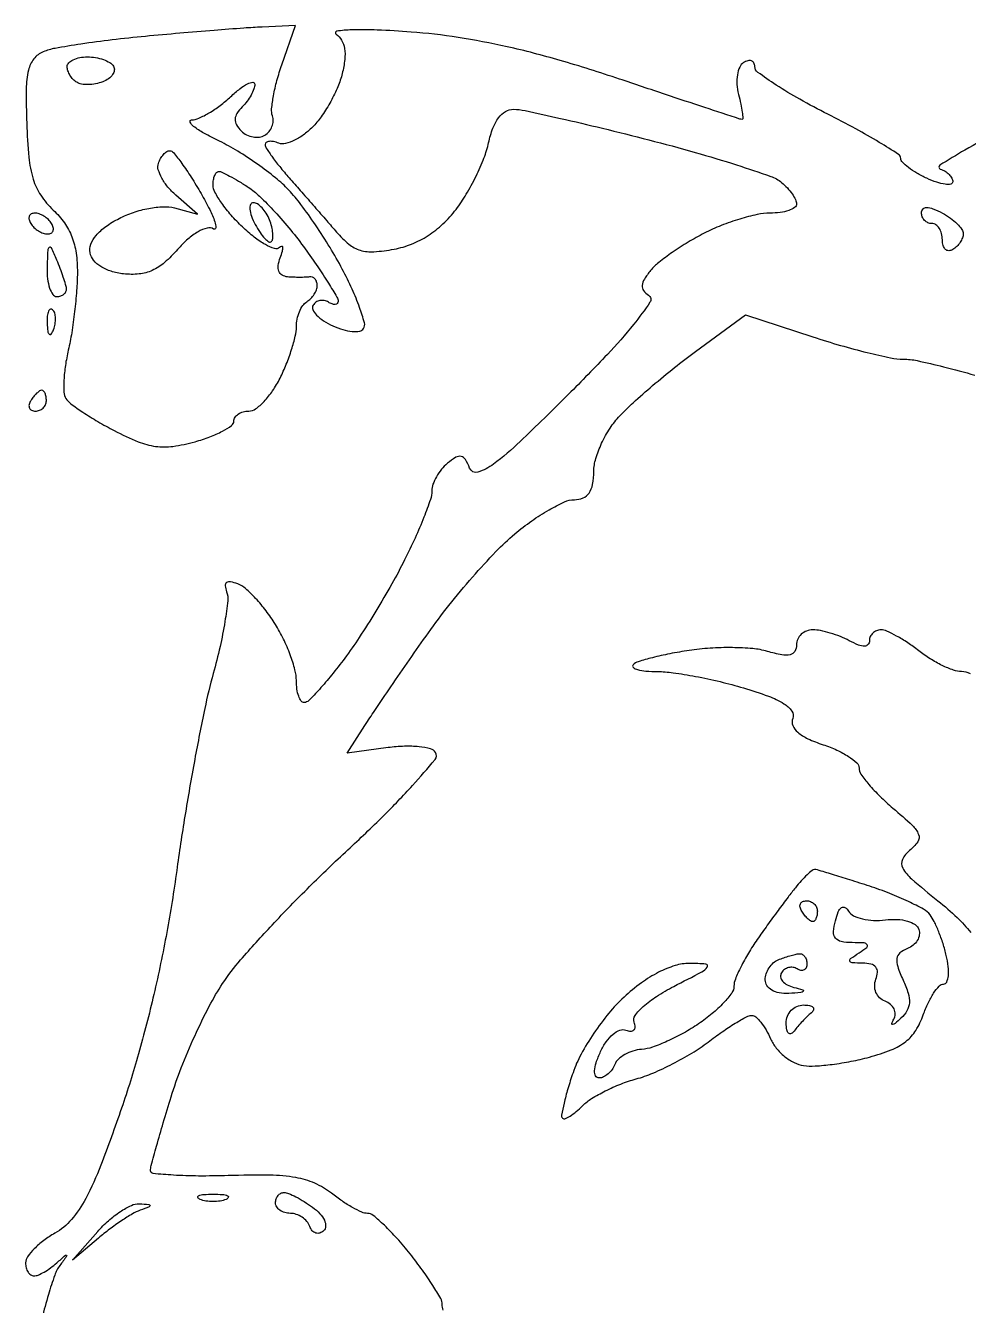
# Model space of a CAD drawing. Extents: x 0 to 102, y 0 to 135.
# Drawn here: x 72.16 to 79.82, y 75.98 to 86.38 of the extents above; entities that cross this region are included whole.
import ezdxf

# ---------------------------------------------------------------- set-up
doc = ezdxf.new("R2010")
doc.units = 0
doc.header["$MEASUREMENT"] = 0

msp = doc.modelspace()

# ---------------------------------------------------------------- linework, layer by layer
for points in [[(74.084697, 86.364443, 0.006892), (73.937417, 86.355804, 0.001672), (73.694354, 86.337366, 0.001715), (73.415704, 86.314329, 0.001705), (73.1367, 86.289341, 0.006473), (72.866416, 86.26067, 0.007865), (72.61403, 86.226555, 0.006769), (72.40309, 86.191729, 0.053094), (72.307798, 86.163992, 0.129335), (72.231525, 86.10642, 0.11018), (72.187787, 86.015294, 0.054876), (72.169615, 85.862518, 0.010568), (72.173073, 85.583444, 0.015138), (72.190692, 85.307637, 0.05076), (72.225825, 85.130228, 0.071877), (72.287873, 84.998581, 0.058139), (72.388624, 84.87899, -0.050016), (72.479437, 84.774672, -0.061976), (72.540276, 84.66131, -0.057693), (72.574303, 84.529972, -0.036148), (72.584782, 84.37139, -0.017249), (72.57885, 84.226003, -0.010319), (72.562284, 84.05381, -0.010326), (72.538683, 83.882867, -0.017628), (72.511029, 83.741442, 0.020371), (72.487426, 83.617117, 0.024552), (72.475818, 83.498795, 0.024338), (72.475816, 83.400064, 0.128492), (72.491897, 83.348845, 0.093275), (72.531157, 83.306347, 0.013197), (72.629006, 83.237583, 0.014657), (72.75064, 83.161855, 0.012006), (72.884785, 83.087953, 0.022212), (73.077917, 82.99818, 0.063703), (73.22047, 82.959729, 0.070172), (73.360146, 82.960271, 0.031361), (73.540435, 82.998076, 0.022277), (73.661244, 83.037301, 0.032572), (73.763161, 83.083257, 0.034006), (73.837128, 83.129293, 0.241034), (73.8558, 83.165777, -0.147929), (73.8651, 83.196523, -0.098935), (73.891257, 83.222717, -0.082517), (73.930359, 83.240377, -0.064983), (73.976504, 83.2464, 0.158478), (74.031995, 83.264441, 0.045451), (74.100848, 83.324772, 0.040829), (74.170477, 83.411083, 0.03363), (74.230304, 83.513198, 0.01999), (74.28125, 83.626439, 0.018636), (74.324303, 83.746041, 0.018991), (74.354522, 83.855112, 0.05814), (74.3634, 83.931205, -0.05068), (74.369672, 83.992923, -0.0479), (74.388251, 84.053355, -0.051495), (74.415573, 84.103738, -0.104737), (74.448, 84.1347, 0.06081), (74.480361, 84.160605, 0.051032), (74.507749, 84.195011, 0.053229), (74.526399, 84.232281, 0.089642), (74.5326, 84.266593, 0.080329), (74.527806, 84.296242, 0.105049), (74.513962, 84.319872, 0.119828), (74.49332, 84.333782, 0.128468), (74.46915, 84.336182, -0.028952), (74.436979, 84.332995, -0.010207), (74.390616, 84.332049, -0.010093), (74.339504, 84.333081, -0.01167), (74.290899, 84.336182, -0.115284), (74.246873, 84.350605, -0.167053), (74.220939, 84.381799, -0.127365), (74.215706, 84.429546, -0.055612), (74.23192, 84.491671, 0.019925), (74.249711, 84.5442, 0.090573), (74.253116, 84.576182, 0.435624), (74.243361, 84.583982, 0.160936), (74.225687, 84.575087, -0.283308), (74.186401, 84.565753, -0.046749), (74.111796, 84.598385, -0.039499), (74.021012, 84.658478, -0.025084), (73.925116, 84.741543, -0.022285), (73.833809, 84.837178, -0.026349), (73.756664, 84.935558, -0.02666), (73.701378, 85.023935, -0.127104), (73.6866, 85.081128, -0.038881), (73.689912, 85.12366, -0.057971), (73.6999, 85.159573, -0.076217), (73.714544, 85.184046, -0.223475), (73.731877, 85.1922, -0.112176), (73.759108, 85.186013, -0.010437), (73.821027, 85.154738, -0.013008), (73.893939, 85.113513, -0.009857), (73.971787, 85.064671, -0.046283), (74.064625, 84.990735, -0.014943), (74.187881, 84.865108, -0.014758), (74.31734, 84.716449, -0.016041), (74.43411, 84.564391, -0.006461), (74.536673, 84.417609, -0.009343), (74.623166, 84.285093, -0.005578), (74.6921, 84.172261, -0.135132), (74.7018, 84.137027, -0.194175), (74.695128, 84.120493, -0.184131), (74.678666, 84.112754, -0.108021), (74.65325, 84.116334, -0.04965), (74.623046, 84.131087, 0.092347), (74.589521, 84.144067, 0.096119), (74.554062, 84.14384, 0.099352), (74.522187, 84.130509, 0.106158), (74.498799, 84.106151, 0.252719), (74.496741, 84.071016, 0.082008), (74.527131, 84.026616, 0.058633), (74.583586, 83.980041, 0.0363), (74.659132, 83.938761, 0.034751), (74.741168, 83.908065, 0.049693), (74.81743, 83.893455, 0.061348), (74.877658, 83.895418, 0.218927), (74.908986, 83.916221, 0.210202), (74.915715, 83.964244, 0.017276), (74.876251, 84.087565, 0.020816), (74.815763, 84.236454, 0.014453), (74.735718, 84.39948, 0.015472), (74.636652, 84.574011, 0.012007), (74.518551, 84.757772, 0.012181), (74.400004, 84.923969, 0.028496), (74.301568, 85.040616, 0.032903), (74.193716, 85.140509, 0.016802), (74.046453, 85.251932, 0.01662), (73.886357, 85.357024, 0.023924), (73.737607, 85.43825, -0.01367), (73.612217, 85.503419, -0.036685), (73.528138, 85.558503, -0.122862), (73.500746, 85.592868, -0.534856), (73.511947, 85.610983, 0.096526), (73.571777, 85.624813, 0.028937), (73.655237, 85.667996, 0.027827), (73.745314, 85.728435, 0.026899), (73.829197, 85.799147, -0.021113), (73.904439, 85.864077, -0.047893), (73.967483, 85.904847, -0.103758), (74.008389, 85.916236, -0.433314), (74.025, 85.900667, -0.090435), (74.017934, 85.861919, -0.035901), (73.995178, 85.812631, -0.034058), (73.962329, 85.76165, -0.036246), (73.92348, 85.71672, 0.05317), (73.880678, 85.663699, 0.13462), (73.865916, 85.616856, 0.143336), (73.877495, 85.570948, 0.063482), (73.916109, 85.521051, 0.077971), (73.959331, 85.489553, 0.07384), (74.010929, 85.472067, 0.077905), (74.062756, 85.470832, 0.105869), (74.106694, 85.486504, 0.084124), (74.140972, 85.516654, 0.076362), (74.164786, 85.557384, 0.078724), (74.17478, 85.602171, 0.099646), (74.169032, 85.644103, -0.109523), (74.162358, 85.701042, -0.020107), (74.177403, 85.806506, -0.020746), (74.205619, 85.930704, -0.01756), (74.245413, 86.05935), (74.355894, 86.3766)], [(72.666407, 86.1228, -0.042184), (72.732695, 86.117198, -0.044018), (72.796128, 86.100553, -0.04817), (72.847859, 86.076145, -0.120604), (72.877421, 86.047065, -0.170661), (72.884621, 86.014176, -0.120253), (72.871102, 85.978467, -0.090977), (72.837992, 85.945179, -0.060125), (72.79018, 85.91989, -0.04504), (72.7332, 85.903728, -0.04203), (72.672899, 85.897534, -0.044813), (72.618249, 85.901433, -0.098515), (72.579166, 85.916018, -0.066254), (72.549723, 85.940115, -0.052137), (72.524809, 85.972997, -0.053446), (72.507868, 86.009222, -0.082851), (72.5022, 86.043193, -0.195937), (72.514592, 86.073602, -0.086576), (72.550436, 86.099415, -0.066471), (72.603558, 86.116941, -0.046513)], [(73.3341, 85.360748, -0.223469), (73.364744, 85.345898, -0.011996), (73.43231, 85.258087, -0.01688), (73.508991, 85.145539, -0.011338), (73.589231, 85.012176, -0.01274), (73.659024, 84.88242, -0.032459), (73.700925, 84.784169, -0.09378), (73.708532, 84.734242, -0.575408), (73.690398, 84.724553, 0.204093), (73.638522, 84.732442, 0.066344), (73.565102, 84.702756, 0.052065), (73.481624, 84.643065, 0.03405), (73.398502, 84.558692, -0.036889), (73.29301, 84.452819, -0.072447), (73.193038, 84.388908, -0.080076), (73.08596, 84.359922, -0.054679), (72.959658, 84.360516, -0.045982), (72.858019, 84.381739, -0.066209), (72.774594, 84.419997, -0.080188), (72.716213, 84.471432, -0.125963), (72.688012, 84.531657, -0.140911), (72.694446, 84.600892, -0.082495), (72.737383, 84.672969, -0.06267), (72.814914, 84.744296, -0.035345), (72.924167, 84.810966, -0.038328), (73.039341, 84.859746, -0.034273), (73.164978, 84.892563, -0.035965), (73.283056, 84.906211, -0.077977), (73.373578, 84.895987), (73.5597, 84.844857), (73.384013, 84.999066, -0.040241), (73.319347, 85.065758, -0.04749), (73.270123, 85.138545, -0.054069), (73.242045, 85.206526, -0.152518), (73.243013, 85.257338, -0.045866), (73.260457, 85.297102, -0.054313), (73.284078, 85.33064, -0.063051), (73.309976, 85.353481, -0.153273)], [(74.012972, 84.9384, 0.301931), (73.991006, 84.923805, 0.122555), (73.98523, 84.886592, 0.067322), (73.998214, 84.82969, 0.033165), (74.028878, 84.761954, 0.024012), (74.067778, 84.696973, 0.04293), (74.106567, 84.648337, 0.059538), (74.13983, 84.620725, 0.353534), (74.160746, 84.622946, 0.177582), (74.17168, 84.646544, 0.043102), (74.171516, 84.690219, 0.038881), (74.162513, 84.743427, 0.030275), (74.14484, 84.799391, 0.045871), (74.118619, 84.852572, 0.052368), (74.0841, 84.897566, 0.059778), (74.046917, 84.928401, 0.144219)], [(79.6086, 84.8538, -0.032632), (79.673361, 84.813501, -0.039401), (79.728097, 84.767337, -0.043481), (79.766441, 84.722226, -0.155633), (79.7778, 84.686616, -0.092471), (79.771613, 84.653448, -0.053028), (79.752949, 84.617137, -0.050507), (79.725561, 84.583384, -0.058722), (79.6932, 84.5577, -0.139169), (79.661082, 84.548568, -0.191142), (79.633451, 84.559517, -0.138808), (79.614798, 84.590639, -0.066118), (79.6086, 84.637307, 0.062283), (79.602294, 84.687738, 0.080552), (79.583749, 84.730456, 0.097988), (79.556265, 84.759046, 0.153634), (79.524, 84.7692, -0.102628), (79.491718, 84.775897, -0.09872), (79.464251, 84.794926, -0.09706), (79.445848, 84.823349, -0.095561), (79.4394, 84.856777, -0.188457), (79.451609, 84.888018, -0.214004), (79.480981, 84.900577, -0.094032), (79.532323, 84.889897, -0.0247)], [(72.238414, 84.8538, 0.117858), (72.21037, 84.847096, 0.186277), (72.194024, 84.828949, 0.154201), (72.19241, 84.80155, 0.076764), (72.2061, 84.7692, 0.064269), (72.232373, 84.736838, 0.051777), (72.267878, 84.709451, 0.053414), (72.306758, 84.690821, 0.085235), (72.342986, 84.6846, 0.117858), (72.37103, 84.691304, 0.186277), (72.387376, 84.709451, 0.154201), (72.38899, 84.73685, 0.076764), (72.3753, 84.7692, 0.064269), (72.349027, 84.801562, 0.051777), (72.313522, 84.828949, 0.053414), (72.274642, 84.847579, 0.085235)], [(72.4176, 84.4731, 0.009027), (72.37345, 84.570935, 0.485414), (72.356088, 84.574909, 0.215481), (72.34378, 84.550527, 0.004372), (72.338946, 84.40965, 0.034583), (72.342833, 84.320535, 0.053373), (72.359598, 84.245341, 0.070412), (72.385591, 84.193738, 0.24567), (72.4176, 84.177, 0.074428), (72.449478, 84.181772, 0.095702), (72.475602, 84.195638, 0.111693), (72.491934, 84.216274, 0.135953), (72.496254, 84.24045, 0.048242), (72.48956, 84.275282, 0.009939), (72.470697, 84.334964, 0.010367), (72.44587, 84.403668, 0.009594)], [(72.384113, 84.069488, 0.296942), (72.365597, 84.073397, 0.208169), (72.349976, 84.057954, 0.077125), (72.340609, 84.017347, 0.028489), (72.339679, 83.95845, 0.018894), (72.344674, 83.895311, 0.168741), (72.35663, 83.870628, 0.470617), (72.372048, 83.872087, 0.054073), (72.390791, 83.907337, 0.051402), (72.403992, 83.953603, 0.05415), (72.407158, 84.000772, 0.060344), (72.400461, 84.041829, 0.126455)], [(72.295693, 83.4156, 0.151918), (72.277865, 83.410055, 0.038439), (72.253986, 83.390749, 0.035638), (72.228857, 83.363383, 0.029505), (72.2061, 83.331, 0.082592), (72.192859, 83.298674, 0.161196), (72.195491, 83.271251, 0.182303), (72.213379, 83.253023, 0.108972), (72.243407, 83.2464, 0.093332), (72.277607, 83.25284, 0.09642), (72.306682, 83.271251, 0.099167), (72.326142, 83.29872, 0.105053), (72.333, 83.331, 0.042167), (72.330264, 83.363389, 0.061769), (72.322041, 83.390749, 0.081139), (72.309959, 83.409301, 0.210953)], [(78.569466, 79.524, 0.178), (78.550165, 79.516904, 0.014758), (78.509835, 79.48051, 0.018267), (78.463381, 79.432662, 0.013043), (78.414832, 79.37595, 0.008594), (78.355778, 79.300598, 0.003108), (78.274422, 79.191629, 0.003081), (78.186798, 79.071184, 0.003662), (78.10562, 78.956376, 0.01705), (78.033218, 78.844415, 0.019471), (77.971955, 78.732541, 0.019), (77.927674, 78.634458, 0.095483), (77.916022, 78.575676, -0.157926), (77.898095, 78.521316, -0.03111), (77.831524, 78.441315, -0.030183), (77.73882, 78.354218, -0.02403), (77.629182, 78.27159, -0.022548), (77.506646, 78.196008, -0.021166), (77.375235, 78.130034, -0.021682), (77.253777, 78.08158, -0.065356), (77.166666, 78.063403, 0.054866), (77.096147, 78.05022, 0.054244), (77.029894, 78.021989, 0.059242), (76.977466, 77.9838, 0.114625), (76.948562, 77.941063, -0.0631), (76.926188, 77.899362, -0.061051), (76.893906, 77.864037, -0.066116), (76.857055, 77.840084, -0.111545), (76.821269, 77.832, -0.268716), (76.793254, 77.848228, -0.145635), (76.783823, 77.888236, -0.068861), (76.797037, 77.955057, -0.0237), (76.833683, 78.046769, -0.046543), (76.879058, 78.125919, -0.064025), (76.934378, 78.186329, -0.081214), (76.990646, 78.220013, -0.188109), (77.03906, 78.220277, 0.075585), (77.078189, 78.211711, 0.209682), (77.104083, 78.221126, 0.216928), (77.114141, 78.246203, 0.080327), (77.10617, 78.284332, -0.254186), (77.113293, 78.338215, -0.051707), (77.179985, 78.412353, -0.04137), (77.287241, 78.494264, -0.024097), (77.427728, 78.57495, 0.003293), (77.655614, 78.693511, 0.12125), (77.699122, 78.732263, 0.577505), (77.687805, 78.755959, 0.018191), (77.555808, 78.761426, 0.076101), (77.43788, 78.743978, 0.044092), (77.30491, 78.689797, 0.038624), (77.164393, 78.603206, 0.028773), (77.023526, 78.48765, 0.034711), (76.900792, 78.357703, 0.023385), (76.778774, 78.194062, 0.0236), (76.67514, 78.023792, 0.042492), (76.609341, 77.8743, 0.010234), (76.567188, 77.742354, 0.015621), (76.536579, 77.626134, 0.010154), (76.516509, 77.530078, 0.245411), (76.524245, 77.504679, 0.307545), (76.544269, 77.500679, 0.039506), (76.585224, 77.521927, 0.035154), (76.635231, 77.558222, 0.021825), (76.688726, 77.60724, -0.057678), (76.760856, 77.664405, -0.02294), (76.871296, 77.726046, -0.022337), (76.997758, 77.782298, -0.026121), (77.122375, 77.82382, 0.033184), (77.257673, 77.871033, 0.017927), (77.417532, 77.94589, 0.017784), (77.575557, 78.034149, 0.026678), (77.706076, 78.123109, -0.011032), (77.819905, 78.206023, -0.014657), (77.927151, 78.276006, -0.011929), (78.018616, 78.328984, -0.125944), (78.060094, 78.3396, -0.183523), (78.092624, 78.327244, -0.041405), (78.134193, 78.283685, -0.037644), (78.17667, 78.222127, -0.028836), (78.213789, 78.14925, 0.067082), (78.259356, 78.074493, 0.0522), (78.326759, 78.007126, 0.053356), (78.404602, 77.956768, 0.081715), (78.481097, 77.932725, 0.050645), (78.575347, 77.928928, 0.016543), (78.714029, 77.942007, 0.016295), (78.868067, 77.966818, 0.017689), (79.015958, 78.001081, 0.028573), (79.193847, 78.060064, 0.072087), (79.311865, 78.127827, 0.086561), (79.392979, 78.217928, 0.056269), (79.453787, 78.344506, -0.026136), (79.49271, 78.439822, -0.036173), (79.537959, 78.520288, -0.039451), (79.582861, 78.577735, -0.210138), (79.618488, 78.5934, 0.301481), (79.644243, 78.610482, 0.076078), (79.657204, 78.661741, 0.052425), (79.656532, 78.736864, 0.030208), (79.640847, 78.82605, 0.018931), (79.613982, 78.922237, 0.017422), (79.579252, 79.018863, 0.017727), (79.542243, 79.102787, 0.053558), (79.509209, 79.155734, 0.100016), (79.455856, 79.20128, 0.016127), (79.333697, 79.264102, 0.017259), (79.182847, 79.329349, 0.014401), (79.018528, 79.388384, 0.002288), (78.857147, 79.440353, 0.003419), (78.715585, 79.484163, 0.001463), (78.594286, 79.520408, 0.071983)], [(78.503807, 79.2702, -0.093332), (78.538007, 79.26376, -0.09642), (78.567082, 79.245349, -0.099167), (78.586542, 79.21788, -0.105053), (78.5934, 79.1856, -0.042167), (78.590664, 79.153211, -0.061769), (78.582441, 79.125851, -0.081139), (78.570359, 79.107299, -0.210953), (78.556093, 79.101, -0.151918), (78.538265, 79.106545, -0.038439), (78.514386, 79.125851, -0.035638), (78.489257, 79.153217, -0.029505), (78.4665, 79.1856, -0.082592), (78.453259, 79.217926, -0.161196), (78.455891, 79.245349, -0.182303), (78.473779, 79.263577, -0.108972)], [(78.847452, 79.185192, 0.144032), (78.887712, 79.149081, 0.053175), (78.960346, 79.123487, 0.047153), (79.05046, 79.110945, 0.041207), (79.145583, 79.114591, -0.040211), (79.241744, 79.118467, -0.058934), (79.325272, 79.105175, -0.074341), (79.38697, 79.077329, -0.170077), (79.417904, 79.037594, -0.121165), (79.421592, 78.993475, -0.096223), (79.405164, 78.948412, -0.08745), (79.371141, 78.909298, -0.078669), (79.324589, 78.882433, 0.082118), (79.264561, 78.847239, 0.187647), (79.239552, 78.802071, 0.117162), (79.246081, 78.736054, 0.023929), (79.289879, 78.626293, -0.030769), (79.330873, 78.519337, -0.090431), (79.340596, 78.441406, -0.118039), (79.321403, 78.37738, -0.074432), (79.272414, 78.316155, -0.010656), (79.224725, 78.273814, -0.148788), (79.20389, 78.264774, -0.568882), (79.197525, 78.273143, -0.031533), (79.215003, 78.309585, 0.124435), (79.225932, 78.350235, 0.117914), (79.216584, 78.392099, 0.105296), (79.187866, 78.42878, 0.082768), (79.14424, 78.454433, -0.098782), (79.099245, 78.482852, -0.103264), (79.069447, 78.525967, -0.101096), (79.059001, 78.578189, -0.090833), (79.069178, 78.632498, 0.07818), (79.081466, 78.690046, 0.186762), (79.068155, 78.730902, 0.163603), (79.028931, 78.755616, 0.05748), (78.962001, 78.763895, -0.011705), (78.875181, 78.766645, -0.300573), (78.857152, 78.780041, -0.334733), (78.863409, 78.800396, -0.013207), (78.9318, 78.8472, 0.0204), (78.995063, 78.891844, 0.394615), (78.998648, 78.91354, 0.236875), (78.973972, 78.927592, 0.01135), (78.87627, 78.930505, -0.04609), (78.786966, 78.939394, -0.183253), (78.740925, 78.967865, -0.183427), (78.725366, 79.019685, -0.046191), (78.739957, 79.108152, -0.029577), (78.763653, 79.180891, -0.144724), (78.789941, 79.214658, -0.308773), (78.818014, 79.215301, -0.110729)], [(78.44535, 78.840521, -0.144466), (78.469521, 78.836071, -0.11262), (78.490162, 78.81892, -0.093594), (78.504046, 78.79135, -0.07009), (78.5088, 78.757607, -0.098926), (78.502724, 78.727199, -0.176081), (78.485666, 78.70863, -0.169366), (78.460107, 78.704933, -0.090666), (78.430046, 78.716687, 0.100106), (78.396235, 78.729184, 0.098189), (78.359978, 78.727687, 0.09769), (78.32689, 78.71244, 0.097981), (78.30211, 78.685783, 0.180231), (78.295452, 78.652415, 0.136057), (78.311169, 78.618158, 0.096552), (78.348569, 78.588056, 0.057568), (78.402014, 78.567316, -0.010757), (78.474734, 78.546667, -0.53838), (78.478248, 78.534668, -0.201311), (78.458719, 78.524734, -0.005439), (78.36075, 78.518614, -0.054573), (78.284254, 78.523019, -0.089633), (78.223409, 78.544909, -0.116361), (78.184542, 78.581543, -0.146866), (78.1704, 78.62865, -0.080074), (78.178299, 78.677656, -0.064399), (78.201464, 78.725829, -0.065245), (78.235719, 78.765911, -0.087674), (78.27615, 78.791171, -0.013363), (78.32129, 78.807997, -0.011571), (78.369474, 78.823269, -0.011718), (78.413779, 78.835072, -0.033023)], [(78.4806, 78.4242, -0.043317), (78.529777, 78.419932, -0.152297), (78.55769, 78.405562, -0.297449), (78.562226, 78.384776, -0.129577), (78.545034, 78.36075, 0.019542), (78.511148, 78.330359, 0.01106), (78.472413, 78.291087, 0.011028), (78.435055, 78.249707, 0.017789), (78.40533, 78.2127, -0.111066), (78.380694, 78.191592, -0.327207), (78.359878, 78.194637, -0.159858), (78.345386, 78.222743, -0.037587), (78.340895, 78.27615, -0.092982), (78.351057, 78.333061, -0.098893), (78.381085, 78.381037, -0.101386), (78.426521, 78.412949, -0.102919)], [(74.26263, 76.9014, -0.099108), (74.299176, 76.894084, -0.020312), (74.35916, 76.866155, -0.020642), (74.427308, 76.827348, -0.01811), (74.495147, 76.781417, -0.046118), (74.553855, 76.729557, -0.079395), (74.590421, 76.67572, -0.115192), (74.600607, 76.627645, -0.201672), (74.584335, 76.591067, -0.111475), (74.552854, 76.572529, -0.15483), (74.520343, 76.572434, -0.142491), (74.491789, 76.591444, -0.089569), (74.471668, 76.62645, 0.091153), (74.448263, 76.666873, 0.068411), (74.409788, 76.701136, 0.067172), (74.362689, 76.724284, 0.080841), (74.31405, 76.7322, -0.068857), (74.268242, 76.738538, -0.085122), (74.229406, 76.757051, -0.099913), (74.203439, 76.784539, -0.140362), (74.1942, 76.8168, -0.07942), (74.199366, 76.849116, -0.091028), (74.214301, 76.876549, -0.100768), (74.236532, 76.894889, -0.122851)], [(73.087997, 76.810121, -0.005949), (73.165344, 76.805323, -0.358487), (73.174753, 76.796339, -0.341827), (73.167907, 76.784882, -0.005727), (73.0944, 76.757053, 0.045551), (73.031506, 76.727328, 0.014056), (72.942649, 76.671539, 0.013932), (72.846286, 76.603234, 0.014871), (72.756, 76.531082), (72.5445, 76.3515), (72.749597, 76.58415, -0.030788), (72.837912, 76.672696, -0.034109), (72.933604, 76.746497, -0.036394), (73.022911, 76.797158, -0.123957)], [(73.6866, 76.888042, -0.017491), (73.762016, 76.885403, -0.078554), (73.804908, 76.875507, -0.447206), (73.810064, 76.861215, -0.174857), (73.79235, 76.845371, -0.057986), (73.744127, 76.832145, -0.037979), (73.6866, 76.827769, -0.037979), (73.629073, 76.832145, -0.057986), (73.58085, 76.845371, -0.174857), (73.563136, 76.861215, -0.447206), (73.568292, 76.875507, -0.078554), (73.611184, 76.885403, -0.017491)]]:
    msp.add_lwpolyline(points, format="xyb", close=True)
for points in [[(80.065101, 85.515522, 0.012785), (79.7908, 85.365499, 0.009382), (79.588185, 85.242716, 0.632628), (79.591935, 85.211855, -0.057699), (79.630659, 85.193765, -0.060894), (79.663453, 85.167573, -0.068085), (79.685713, 85.137631, -0.126496), (79.6932, 85.10851, -0.360682), (79.67728, 85.089312, -0.07995), (79.631266, 85.088087, -0.049543), (79.563253, 85.104153, -0.025833), (79.48236, 85.13671, -0.022602), (79.401567, 85.178718, -0.030887), (79.33326, 85.2241, -0.031602), (79.283692, 85.266824, -0.198983), (79.27086, 85.296886, 0.252179), (79.25188, 85.331249, 0.006408), (79.096435, 85.428551, 0.012172), (78.905026, 85.538686, 0.007817), (78.678, 85.6575, -0.011146), (78.451063, 85.778198, -0.016862), (78.259759, 85.894128, -0.01168), (78.109952, 85.997035, -0.240888), (78.0858, 86.044256, 0.123246), (78.078503, 86.07341, 0.188079), (78.058935, 86.090177, 0.150113), (78.029329, 86.091322, 0.07369), (77.994345, 86.076263, 0.153269), (77.962963, 86.039977, 0.063318), (77.944668, 85.976928, 0.054518), (77.941003, 85.899039, 0.046031), (77.953657, 85.817471, -0.009994), (77.971486, 85.739897, -0.017224), (77.982792, 85.674617, -0.011799), (77.988674, 85.622993, -0.440781), (77.981551, 85.6152, -0.079495), (77.96373, 85.618051, -0.000146), (77.67964, 85.711441, -0.001076), (77.36048, 85.817224, -0.000666), (76.985889, 85.942829, 0.010459), (76.504148, 86.093934, 0.015305), (76.07385, 86.204917, 0.016991), (75.676308, 86.280481, 0.019751), (75.294, 86.324394, 0.007886), (75.019576, 86.340629, 0.018392), (74.813781, 86.341976, 0.030643), (74.690903, 86.3307, 0.687748), (74.685556, 86.30599, -0.118866), (74.730283, 86.258474, -0.090884), (74.753984, 86.19089, -0.067305), (74.755921, 86.101312, -0.032265), (74.735594, 85.987875, -0.039773), (74.699876, 85.880564, -0.024734), (74.642102, 85.761048, -0.024755), (74.572955, 85.648072, -0.040514), (74.502445, 85.56083, -0.040518), (74.428292, 85.494589, -0.047817), (74.348237, 85.445225, -0.054499), (74.274211, 85.418363, -0.152571), (74.219757, 85.421831, 0.039872), (74.177527, 85.434282, 0.074097), (74.141959, 85.436386, 0.121046), (74.118533, 85.428368, 0.255373), (74.1096, 85.412019, 0.146812), (74.118916, 85.380975, 0.010825), (74.169965, 85.307109, 0.014325), (74.236381, 85.220648, 0.01035), (74.315098, 85.128018, -0.000945), (74.40605, 85.024982, -0.000633), (74.5097, 84.90681, -0.000637), (74.609822, 84.792076, -0.001257), (74.689002, 84.700642, 0.042423), (74.78986, 84.601896, 0.100531), (74.882172, 84.552701, 0.089721), (74.992984, 84.540431, 0.029199), (75.156966, 84.561381, 0.048994), (75.299086, 84.602765, 0.047451), (75.432068, 84.671338, 0.046058), (75.553215, 84.76594, 0.041063), (75.660181, 84.884585, 0.029249), (75.742579, 85.006821, 0.020238), (75.821698, 85.153676, 0.020468), (75.886435, 85.301503, 0.038928), (75.92404, 85.425696, -0.035406), (75.958763, 85.543348, -0.070219), (76.005126, 85.628625, -0.096647), (76.061369, 85.679971, -0.141987), (76.125572, 85.697403, -0.048659), (76.220012, 85.686571, -0.002766), (76.506844, 85.623341, -0.004213), (76.847738, 85.543188, -0.003078), (77.225059, 85.448643, -0.006257), (77.600851, 85.346989, -0.008502), (77.937153, 85.245274, -0.006013), (78.214925, 85.15238, -0.089731), (78.303709, 85.102281, -0.033187), (78.349819, 85.058537, -0.035104), (78.388806, 85.009849, -0.037514), (78.416008, 84.963424, -0.11425), (78.4242, 84.928041, -0.249449), (78.409035, 84.899535, -0.065163), (78.361082, 84.875608, -0.050414), (78.291638, 84.859207, -0.03281), (78.20933, 84.8538, 0.053329), (78.104726, 84.842611, 0.020743), (77.963713, 84.805914, 0.020255), (77.813023, 84.753189, 0.02367), (77.67492, 84.690783, 0.017602), (77.544093, 84.618128, 0.016301), (77.415229, 84.534665, 0.016542), (77.305479, 84.452879, 0.051187), (77.23958, 84.388235, 0.032859), (77.188735, 84.318063, 0.119114), (77.171301, 84.266188, 0.179968), (77.182785, 84.224533, 0.098336), (77.222089, 84.187946, -0.427548), (77.234467, 84.129635, -0.019976), (77.101026, 83.949973, -0.01977), (76.888367, 83.706681, -0.007468), (76.572931, 83.383185, -0.004924), (76.179398, 82.999116, -0.03037), (75.963596, 82.816365, -0.083228), (75.836966, 82.751105, -0.397726), (75.770232, 82.783119, 0.04252), (75.736195, 82.85333, 0.207912), (75.7012, 82.878548, 0.192924), (75.657064, 82.871121, 0.036226), (75.589099, 82.822569, 0.0496), (75.540926, 82.773771, 0.041896), (75.500183, 82.713715, 0.043798), (75.472272, 82.652015, 0.084519), (75.4632, 82.598729, -0.083394), (75.45141, 82.528534, -0.010698), (75.398256, 82.384792, -0.012264), (75.326769, 82.215766, -0.00994), (75.242113, 82.038038, -0.012656), (75.138201, 81.843089, -0.008066), (75.00802, 81.621494, -0.008102), (74.873234, 81.408166, -0.014901), (74.755663, 81.239766, -0.010342), (74.649384, 81.102821, -0.015029), (74.549612, 80.986913, -0.010515), (74.463018, 80.896133, -0.188889), (74.42685, 80.880216, -0.253394), (74.402513, 80.892126, -0.069223), (74.382038, 80.93135, -0.05231), (74.368017, 80.98906, -0.033467), (74.3634, 81.057964, 0.065658), (74.351758, 81.146235, 0.023928), (74.313195, 81.266581, 0.023239), (74.257907, 81.395753, 0.025677), (74.192488, 81.51487, 0.024181), (74.117164, 81.624516, 0.024843), (74.032241, 81.725351, 0.025559), (73.950147, 81.804964, 0.088365), (73.886969, 81.843065, 0.040062), (73.828686, 81.860225, 0.206393), (73.796448, 81.853662, 0.274673), (73.784754, 81.827945, 0.064353), (73.796372, 81.780029, -0.119665), (73.805799, 81.706902, -0.012993), (73.782582, 81.537204, -0.015335), (73.742909, 81.333797, -0.011802), (73.687625, 81.114447, 0.016298), (73.61915, 80.83207, 0.005529), (73.537567, 80.417375, 0.005491), (73.457467, 79.95686, 0.006288), (73.391299, 79.515028, -0.011686), (73.310578, 79.013072, -0.01134), (73.205792, 78.510356, -0.01164), (73.081796, 78.027678, -0.014531), (72.943367, 77.586118, -0.007617), (72.775212, 77.122711, -0.031667), (72.652216, 76.852127, -0.054028), (72.536481, 76.682193, -0.087185), (72.401936, 76.570918, 0.031112), (72.311157, 76.511536, 0.037546), (72.234351, 76.444639, 0.040984), (72.180277, 76.380083, 0.153767), (72.164335, 76.33035, 0.062172), (72.169175, 76.289914, 0.080777), (72.183838, 76.255664, 0.098494), (72.205711, 76.232746, 0.1543), (72.23148, 76.2246, 0.101155), (72.265375, 76.231528, 0.028283), (72.314115, 76.255664, 0.027305), (72.367378, 76.289875, 0.025677), (72.41775, 76.33035, -0.001914), (72.487396, 76.391979, -0.372972), (72.496103, 76.392036, -0.391429), (72.497092, 76.383639, -0.001954), (72.442486, 76.3092, 0.074018), (72.400581, 76.230452, 0.013329), (72.349055, 76.072118, 0.014118), (72.298484, 75.881803, 0.012357)], [(75.555227, 75.946465, -0.07968), (75.5478, 75.992773, 0.130525), (75.535151, 76.040404, 0.011891), (75.471158, 76.14645, 0.01476), (75.38682, 76.270726, 0.011023), (75.286891, 76.402776, 0.014787), (75.180737, 76.528953, 0.020312), (75.077568, 76.635432, 0.017493), (74.987427, 76.715386, 0.174386), (74.940685, 76.7322, -0.106637), (74.895074, 76.74204, -0.020844), (74.819608, 76.780053, -0.021267), (74.733832, 76.832742, -0.018291), (74.648287, 76.895105, 0.063436), (74.512478, 76.976479, 0.060932), (74.358753, 77.022587, 0.039451), (74.147237, 77.041851, 0.010633), (73.810093, 77.038715, -0.008759), (73.568113, 77.035557, -0.014583), (73.364384, 77.042412, -0.008256), (73.19981, 77.055492, -0.386419), (73.179, 77.078398, -0.065815), (73.184444, 77.119576, -0.002188), (73.228108, 77.279044, -0.004127), (73.282123, 77.466968, -0.002858), (73.346175, 77.678627, -0.018689), (73.428457, 77.913514, -0.01304), (73.537906, 78.172097, -0.013176), (73.656029, 78.414874, -0.026468), (73.764121, 78.598472, -0.033049), (73.910087, 78.790044, -0.008936), (74.166109, 79.073241, -0.009006), (74.468968, 79.384994, -0.009228), (74.780447, 79.683064, 0.008799), (75.070152, 79.959822, 0.014194), (75.305738, 80.206567, 0.007905), (75.489387, 80.416774, 0.324698), (75.493634, 80.4738, 0.194476), (75.452682, 80.503851, 0.036235), (75.35903, 80.520551, 0.03405), (75.240031, 80.524832, 0.025309), (75.108948, 80.513963), (74.776631, 80.46939), (74.920264, 80.694645, -0.006602), (74.999245, 80.814974, -0.001676), (75.130689, 81.008181, -0.001708), (75.282332, 81.227866, -0.001728), (75.434907, 81.445686, -0.014516), (75.601129, 81.667304, -0.011322), (75.793945, 81.898468, -0.011483), (75.983508, 82.10574, -0.027165), (76.136169, 82.248734, -0.020831), (76.273906, 82.354915, -0.023532), (76.414657, 82.444741, -0.02365), (76.540196, 82.509094, -0.105934), (76.620459, 82.526648, 0.098017), (76.690994, 82.54092, 0.144832), (76.739658, 82.580492, 0.107102), (76.768153, 82.650404, 0.039239), (76.778354, 82.757237, -0.069618), (76.794699, 82.861318, -0.035768), (76.842072, 82.984813, -0.034702), (76.910091, 83.107227, -0.043947), (76.989854, 83.209076, -0.020857), (77.097441, 83.314844, -0.007919), (77.255846, 83.453586, -0.007827), (77.433006, 83.599158, -0.009487), (77.603772, 83.729841), (78.010043, 84.028702), (78.557298, 83.849051, 0.009076), (78.780644, 83.780197, 0.010011), (78.99919, 83.721855, 0.009477), (79.187418, 83.679389, 0.049344), (79.293127, 83.66832, -0.051839), (79.403166, 83.656243, -0.007862), (79.618948, 83.606033, -0.008737), (79.872593, 83.538064, -0.007461)], [(79.836172, 81.11292, 0.126836), (79.764492, 81.1314, -0.08568), (79.698785, 81.142743, -0.027624), (79.607322, 81.181102, -0.026631), (79.508442, 81.235843, -0.026923), (79.416315, 81.3006, 0.019049), (79.327185, 81.365371, 0.021832), (79.237254, 81.420097, 0.021604), (79.157804, 81.459443, 0.104532), (79.108806, 81.4698, 0.093688), (79.073533, 81.463132, 0.096526), (79.043544, 81.444074, 0.099099), (79.023472, 81.415639, 0.10466), (79.0164, 81.382223, -0.174147), (79.004879, 81.350147, -0.223915), (78.976881, 81.336947, -0.098707), (78.927575, 81.346776, -0.024465), (78.852762, 81.382223, 0.028721), (78.780405, 81.415756, 0.022248), (78.698282, 81.444074, 0.022722), (78.619039, 81.463646, 0.049213), (78.556662, 81.4698, 0.090167), (78.50609, 81.460606, 0.09541), (78.463111, 81.434258, 0.099727), (78.434353, 81.394967, 0.108679), (78.4242, 81.348806, -0.128816), (78.410245, 81.295536, -0.212515), (78.373543, 81.268236, -0.103993), (78.305257, 81.267313, -0.021396), (78.187516, 81.295691, 0.048029), (78.069072, 81.31765, 0.018929), (77.903262, 81.32586, 0.018529), (77.722182, 81.321254, 0.022035), (77.552205, 81.303075, 0.010697), (77.395477, 81.275847, 0.014206), (77.254346, 81.24402, 0.011488), (77.139263, 81.211774, 0.122921), (77.097989, 81.186989, 0.437001), (77.098799, 81.165998, 0.108711), (77.132914, 81.147729, 0.048053), (77.20175, 81.135271, 0.020758), (77.294945, 81.1314, -0.034828), (77.422143, 81.122529, -0.012008), (77.604127, 81.09255, -0.011866), (77.803813, 81.049777, -0.013483), (77.992841, 80.999145, -0.015463), (78.195594, 80.932045, -0.051323), (78.321733, 80.870634, -0.098008), (78.385628, 80.810988, -0.25289), (78.393488, 80.750391, 0.192985), (78.394327, 80.693961, 0.116348), (78.434183, 80.639046, 0.070375), (78.515871, 80.586593, 0.027887), (78.640291, 80.537685, -0.026957), (78.751925, 80.494042, -0.037319), (78.846169, 80.442412, -0.041208), (78.913242, 80.390555, -0.210603), (78.9318, 80.34845, 0.154123), (78.94741, 80.299011, 0.022427), (79.012567, 80.214454, 0.023621), (79.101465, 80.118761, 0.018258), (79.20675, 80.022927, -0.011263), (79.365436, 79.882493, -0.112642), (79.41512, 79.809789, -0.249329), (79.408222, 79.749307, -0.072867), (79.342435, 79.678366, 0.110581), (79.284188, 79.605287, 0.246382), (79.286293, 79.536233, 0.087029), (79.359236, 79.447355, 0.008599), (79.572689, 79.2702, -0.020204), (79.72964, 79.133665, -0.041175), (79.838777, 79.012239, -0.054932)]]:
    msp.add_lwpolyline(points, format="xyb")

doc.saveas('drawing.dxf')
